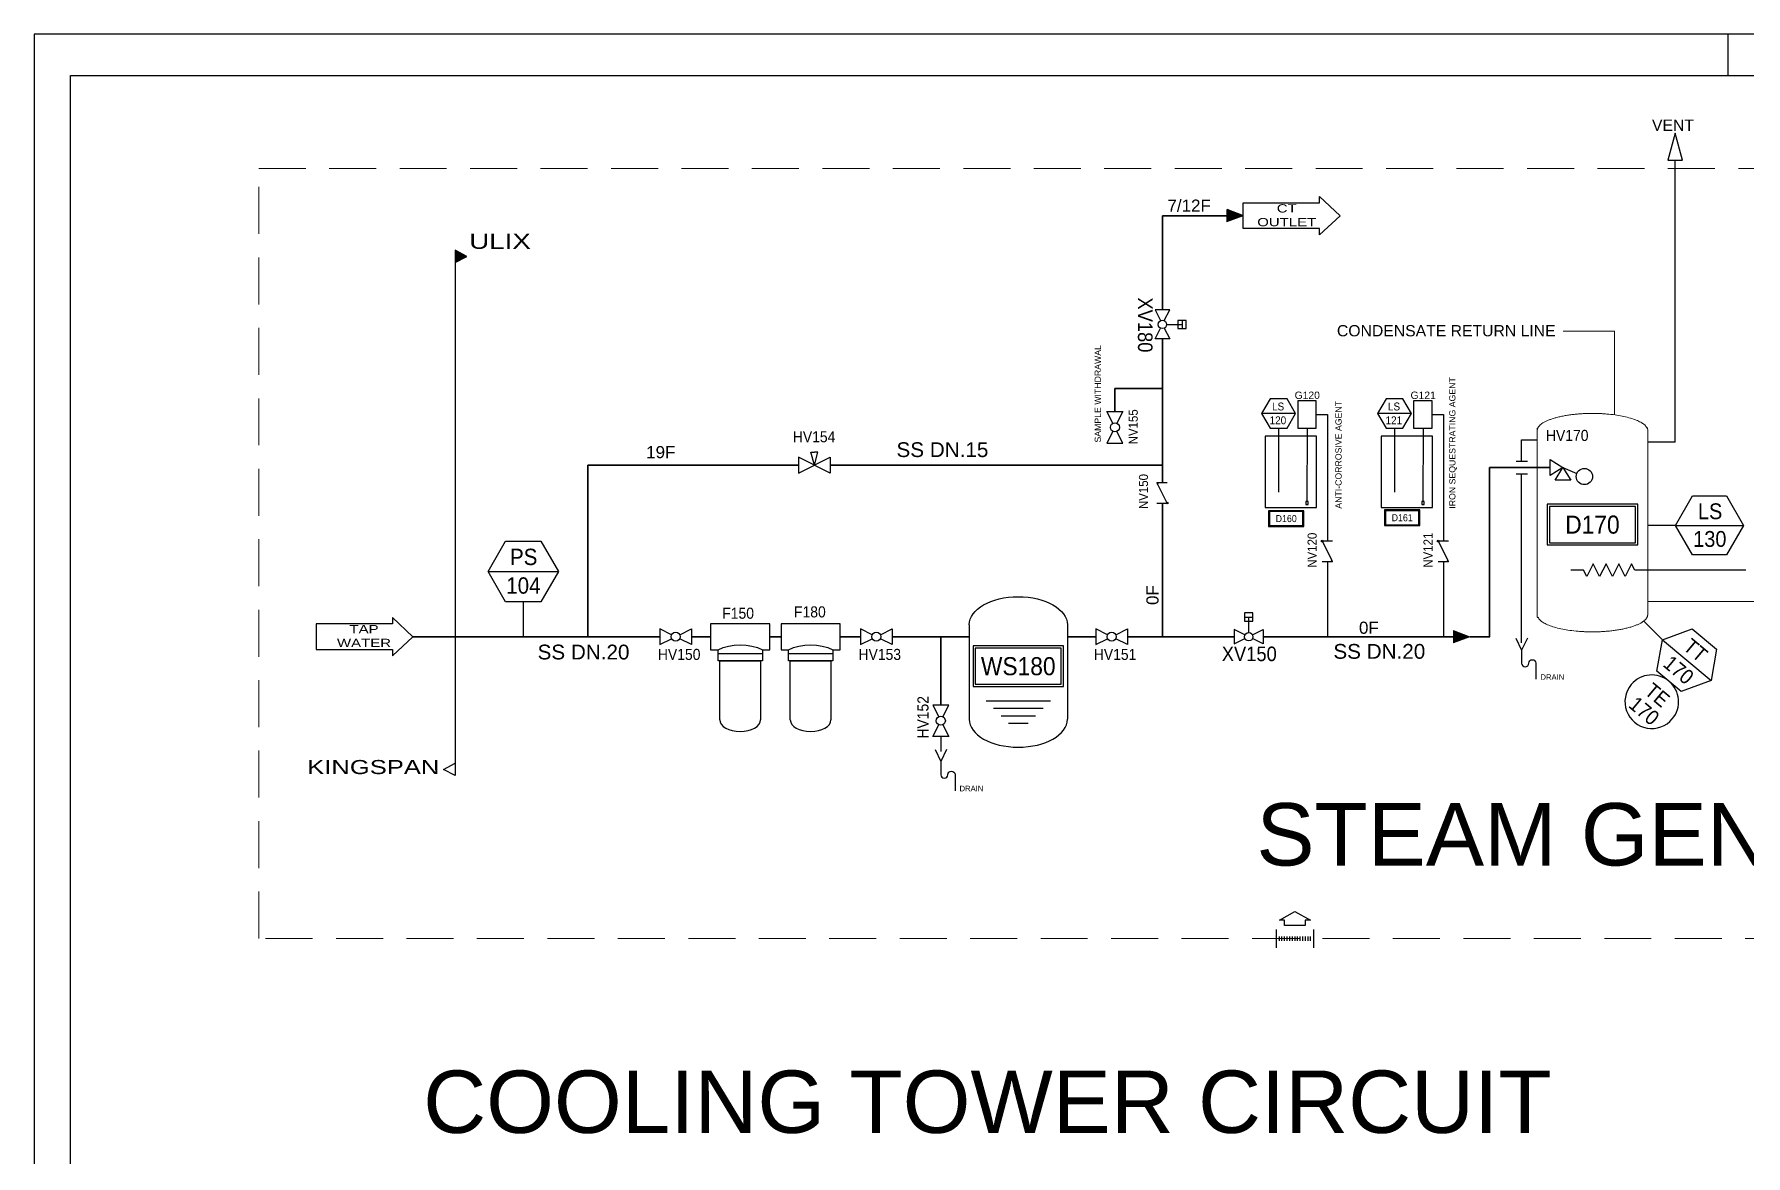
# Model space of a CAD drawing. Header units: millimetres. Extents: x 256 to 2599, y 626 to 1192.
# Drawn here: x 1254.2 to 1485.5, y 1039.9 to 1191.5 of the extents above; entities that cross this region are included whole.
import ezdxf
from ezdxf.enums import TextEntityAlignment as Align

# ---------------------------------------------------------------- set-up
doc = ezdxf.new("R2010")
doc.units = ezdxf.units.MM
doc.linetypes.add('HIDDEN', pattern=[9.525, 6.35, -3.175])
for name, color, linetype, lineweight in [('-Aria', 7, 'Continuous', 30), ('-Condense', 240, 'Continuous', 35), ('Aquafil tag', 7, 'Continuous', 35), ('LINEA - ACQUA DI RETE', 94, 'Continuous', 35)]:
    doc.layers.add(name, color=color, linetype=linetype, lineweight=lineweight)
for name, color, linetype in [('109', 3, 'Continuous'), ('2', 4, 'Continuous'), ('5', 6, 'Continuous'), ('CARTIGLIO', 7, 'Continuous'), ('L6-SOTTILE', 5, 'Continuous'), ('L8-TESTI', 1, 'Continuous'), ('Tag', 7, 'Continuous')]:
    doc.layers.add(name, color=color, linetype=linetype)
doc.styles.add('ARIAL_090', font='arial.ttf', dxfattribs={"width": 0.9})
doc.styles.get("Standard").update_dxf_attribs({"font": 'arial.ttf'})

# ---------------------------------------------------------------- blocks, each defined once
blk = doc.blocks.new('STIKER NOME MACCHIANARIO')
at = {"layer": 'L8-TESTI', "color": 5}
for points in [[(-20, 9), (-20, -9), (20, -9), (20, 9)], [(-19, 8), (-19, -8), (19, -8), (19, 8)]]:
    blk.add_lwpolyline(points, close=True, dxfattribs=at)
at = {"color": 7, "style": 'ARIAL_090', "width": 0.9}
blk.add_attdef('NOME', text='', height=8, dxfattribs=at).set_placement((0, 0), align=Align.MIDDLE_CENTER)
blk = doc.blocks.new('Tag_block')
at = {"color": 0, "linetype": 'ByBlock', "lineweight": -2}
blk.add_attdef('#(TargetObject.Tag)', text='', height=2.5, dxfattribs=at).set_placement((0, 0), align=Align.MIDDLE_CENTER)
blk = doc.blocks.new('Freccia2')
for p, q in [((-4.5, -2.5), (0, 0)), ((0, 0), (4.5, -2.5)), ((-3, -2.5), (-4.5, -2.5)), ((-3, -4), (-3, -2.5)), ((3, -4), (-3, -4)), ((3, -2.5), (3, -4)), ((4.5, -2.5), (3, -2.5))]:
    blk.add_line(p, q)
blk = doc.blocks.new('Valve Label_block')
at = {"color": 0, "linetype": 'ByBlock', "lineweight": -2, "width": 0.9}
blk.add_attdef('#(TargetObject.Size)', text='', height=2.5, dxfattribs=at).set_placement((0, 4.7625), align=Align.BOTTOM_CENTER)
blk.add_attdef('#(TargetObject.Tag)', text='', height=2.5, dxfattribs=at).set_placement((0, -4.7625), align=Align.TOP_CENTER)
blk = doc.blocks.new('*U7')
at = {"color": 0, "linetype": 'ByBlock', "lineweight": -2}
for start, end in [(0, 180), (180, 0)]:
    blk.add_arc((0, 0), 5, start, end, dxfattribs=at)
at = {"color": 0, "linetype": 'ByBlock', "lineweight": -2, "width": 0.9}
for tag, p in [('#(TargetObject.Type)', (0, 1.65)), ('#(TargetObject.LoopNumber)', (0, -1.65))]:
    blk.add_attdef(tag, text='', height=2.5, dxfattribs=at).set_placement(p, align=Align.MIDDLE_CENTER)
blk = doc.blocks.new('Addolcitore')
at = {"layer": '2'}
for p, q in [((1342.4, 1142.32), (1342.4, 1129.56)), ((1355.69, 1142.32), (1355.69, 1129.56))]:
    blk.add_line(p, q, dxfattribs=at)
at = {"layer": '2', "extrusion": (0, 0, -1)}
blk.add_ellipse((1349.04, 1142.32), major_axis=(6.64, 0), ratio=0.571621, start_param=3.141593, end_param=6.283185, dxfattribs=at)
at = {"layer": '2'}
blk.add_ellipse((1349.04, 1129.56), major_axis=(6.64, 0), ratio=0.571621, start_param=3.141593, end_param=6.283185, dxfattribs=at)
at = {"layer": '5'}
for p, q in [((1344.68, 1132.03), (1353.41, 1132.03)), ((1345.69, 1131.03), (1352.4, 1131.03)), ((1346.71, 1130.03), (1351.38, 1130.03)), ((1347.72, 1129.03), (1350.37, 1129.03))]:
    blk.add_line(p, q, dxfattribs=at)
blk = doc.blocks.new('FILTRO-CARTUCCIA')
for p, q in [((8, 1.75), (0, 1.75)), ((0, 1.75), (0, -1.75)), ((8, -1.75), (8, 1.75)), ((0, -1.75), (1, -1.75)), ((1, -3.25), (1, -1.75)), ((7, -1.75), (8, -1.75)), ((7, -1.75), (7, -3.25)), ((7, -3.25), (1, -3.25))]:
    blk.add_line(p, q)
blk.add_lwpolyline([(1.25, -11.25), (1.25, -3.25), (6.75, -3.25), (6.75, -11.25)])
blk.add_ellipse((4, -11.25), major_axis=(2.75, 0), ratio=0.563706, start_param=3.141593, end_param=6.283185)
at = {"layer": '109'}
blk.add_line((1, -2.25), (7, -2.25), dxfattribs=at)
at = {"layer": '109', "extrusion": (0, 0, -1)}
blk.add_ellipse((4, -3.74), major_axis=(4.58, 0), ratio=0.574651, start_param=3.998511, end_param=5.426267, dxfattribs=at)
blk = doc.blocks.new('Valvola a spillo')
at = {"layer": 'Tag'}
h = blk.add_hatch(dxfattribs=at)
h.set_pattern_fill('ANGLE', color=256)
h.set_pattern_definition([(0, (0, 0), (0, 6.985), [5.08, -1.905]), (90, (0, 0), (-6.985, 4e-16), [5.08, -1.905])])
h.paths.add_polyline_path([(1359.62, 1133.29), (1360.09, 1135.03), (1359.62, 1135.03), (1359.16, 1135.03)])
for p, q in [((1359.62, 1133.29), (1359.16, 1135.03)), ((1359.16, 1135.03), (1359.62, 1135.03)), ((1359.62, 1133.29), (1360.09, 1135.03)), ((1360.09, 1135.03), (1359.62, 1135.03))]:
    blk.add_line(p, q, dxfattribs=at)
blk.add_lwpolyline([(1357.49, 1134.36), (1357.49, 1132.22), (1361.75, 1134.36), (1361.75, 1132.22), (1357.49, 1134.36)], dxfattribs=at)

msp = doc.modelspace()

# ---------------------------------------------------------------- hatches: boundary and pattern name
at = {"ltscale": 15}
h = msp.add_hatch(color=256, dxfattribs=at)
h.dxf.hatch_style = 1
h.paths.add_polyline_path([(1311.06, 1160.69), (1312.63, 1161.51), (1311.06, 1162.33), (1311.06, 1160.69)])
h = msp.add_hatch(color=256)
h.dxf.hatch_style = 1
h.paths.add_polyline_path([(1405.95, 1130.71), (1405.92, 1130.96), (1406.09, 1130.78), (1405.95, 1130.71)])
h = msp.add_hatch(color=256)
h.dxf.hatch_style = 1
h.paths.add_polyline_path([(1407.21, 1128.16), (1407.32, 1128.16), (1407.27, 1128.25, -0.557537), (1407.43, 1128.16, -1), (1407.21, 1128.16)])
h.paths.add_polyline_path([(1407.32, 1128.16), (1407.21, 1128.16, -0.284079), (1407.27, 1128.25), (1407.32, 1128.16)], flags=17)
h = msp.add_hatch(color=256)
h.dxf.hatch_style = 1
h.paths.add_polyline_path([(1428.38, 1123.02), (1428.27, 1123.02), (1428.32, 1122.92, -0.557537), (1428.16, 1123.02, -1), (1428.38, 1123.02)])
h.paths.add_polyline_path([(1428.27, 1123.02), (1428.38, 1123.02, -0.284079), (1428.32, 1122.92), (1428.27, 1123.02)], flags=17)
h = msp.add_hatch(color=256)
h.dxf.hatch_style = 1
h.paths.add_polyline_path([(1444.06, 1123.02), (1443.95, 1123.02), (1443.99, 1122.92, -0.557537), (1443.83, 1123.02, -1), (1444.06, 1123.02)])
h.paths.add_polyline_path([(1443.95, 1123.02), (1444.06, 1123.02, -0.284079), (1443.99, 1122.92), (1443.95, 1123.02)], flags=17)
h = msp.add_hatch(color=256)
h.dxf.hatch_style = 1
h.paths.add_polyline_path([(1429.63, 1120.46), (1429.67, 1120.21), (1429.5, 1120.39), (1429.63, 1120.46)])
h = msp.add_hatch(color=256)
h.dxf.hatch_style = 1
h.paths.add_polyline_path([(1445.31, 1120.46), (1445.35, 1120.21), (1445.17, 1120.39), (1445.31, 1120.46)])
at = {"lineweight": 20}
h = msp.add_hatch(color=256, dxfattribs=at)
h.dxf.hatch_style = 1
h.paths.add_polyline_path([(1446.03, 1110.94), (1446.03, 1109.25), (1448.23, 1110.09), (1446.03, 1110.94)])
at = {"layer": 'LINEA - ACQUA DI RETE', "ltscale": 0.2}
h = msp.add_hatch(color=256, dxfattribs=at)
h.dxf.hatch_style = 1
h.paths.add_polyline_path([(1415.39, 1167.86), (1415.39, 1166.17), (1417.59, 1167.01), (1415.39, 1167.86)])

# ---------------------------------------------------------------- linework, layer by layer
at = {"layer": '-Condense', "lineweight": 20}
for q in [(1460.83, 1151.39), (1467.78, 1140.07)]:
    msp.add_line((1467.78, 1151.39), q, dxfattribs=at)
at = {"layer": '-Condense', "linetype": 'HIDDEN', "lineweight": 20}
msp.add_lwpolyline([(1284.51, 1173.37), (1644.21, 1173.37), (1644.21, 1069.29), (1284.51, 1069.29), (1284.51, 1173.37)], dxfattribs=at)
for p, q in [((1483.1, 1191.54), (1483.1, 1185.94)), ((1475.98, 1136.41), (1475.98, 1174.52)), ((1407.24, 1152.31), (1409.32, 1152.31)), ((1409.32, 1152.86), (1409.32, 1151.76)), ((1455.23, 1136.69), (1457.33, 1136.69)), ((1455.23, 1133.84), (1455.23, 1136.69)), ((1475.98, 1136.41), (1472.27, 1136.41)), ((1454.47, 1133.84), (1456, 1133.84)), ((1454.47, 1132.13), (1456, 1132.13)), ((1455.23, 1109.28), (1455.23, 1132.13)), ((1405.92, 1130.96), (1407.32, 1130.96)), ((1406.09, 1130.78), (1405.92, 1130.96)), ((1405.92, 1130.96), (1405.95, 1130.71)), ((1405.95, 1130.71), (1406.09, 1130.78)), ((1407.32, 1128.16), (1406.02, 1130.75)), ((1405.92, 1128.16), (1407.32, 1128.16)), ((1429.67, 1123.02), (1428.27, 1123.02)), ((1428.27, 1123.02), (1429.56, 1120.43)), ((1445.35, 1123.02), (1443.95, 1123.02)), ((1443.95, 1123.02), (1445.24, 1120.43)), ((1429.67, 1120.21), (1428.27, 1120.21)), ((1429.63, 1120.46), (1429.5, 1120.39)), ((1429.5, 1120.39), (1429.67, 1120.21)), ((1429.67, 1120.21), (1429.63, 1120.46)), ((1445.35, 1120.21), (1443.95, 1120.21)), ((1445.31, 1120.46), (1445.17, 1120.39)), ((1445.17, 1120.39), (1445.35, 1120.21)), ((1445.35, 1120.21), (1445.31, 1120.46)), ((1417.78, 1112.75), (1418.89, 1112.75)), ((1418.34, 1110.66), (1418.34, 1112.75)), ((1454.45, 1109.9), (1455.23, 1108.28)), ((1375.93, 1094.83), (1376.71, 1093.21)), ((1422.43, 1069.58), (1422.43, 1068.99)), ((1422.78, 1069.58), (1422.78, 1068.99)), ((1423.13, 1069.58), (1423.13, 1068.99)), ((1423.49, 1069.58), (1423.49, 1068.99)), ((1423.84, 1069.58), (1423.84, 1068.99)), ((1424.19, 1069.58), (1424.19, 1068.99)), ((1424.55, 1069.58), (1424.55, 1068.99)), ((1424.9, 1069.58), (1424.9, 1068.99)), ((1425.25, 1069.58), (1425.25, 1068.99)), ((1425.6, 1069.58), (1425.6, 1068.99)), ((1425.96, 1069.58), (1425.96, 1068.99)), ((1426.31, 1069.58), (1426.31, 1068.99)), ((1426.66, 1069.58), (1426.66, 1068.99))]:
    msp.add_line(p, q)
at = {"ltscale": 15}
for p, q in [((1311.06, 1162.33), (1311.06, 1091.34)), ((1312.63, 1161.51), (1311.06, 1162.33)), ((1311.06, 1160.69), (1312.63, 1161.51)), ((1309.49, 1092.16), (1311.06, 1092.98)), ((1311.06, 1091.34), (1309.49, 1092.16))]:
    msp.add_line(p, q, dxfattribs=at)
at = {"lineweight": 20}
for p, q in [((1540.28, 1114.87), (1472.27, 1114.87)), ((1446.03, 1110.94), (1446.03, 1109.25)), ((1446.03, 1110.94), (1448.23, 1110.09)), ((1446.03, 1109.25), (1448.23, 1110.09))]:
    msp.add_line(p, q, dxfattribs=at)
for points in [[(1254.16, 1191.54), (1254.16, 894.54), (1674.16, 894.54), (1674.16, 1191.54)], [(1476.96, 1174.52), (1475.98, 1178.17), (1474.99, 1174.52)], [(1408.77, 1151.76), (1409.87, 1151.76), (1409.87, 1152.86), (1408.77, 1152.86)], [(1427.47, 1142), (1424.96, 1142), (1424.96, 1138.28), (1427.47, 1138.28)], [(1443.15, 1142), (1440.63, 1142), (1440.63, 1138.28), (1443.15, 1138.28)], [(1427.51, 1137.2), (1420.56, 1137.2), (1420.56, 1127.57), (1427.51, 1127.57)], [(1443.19, 1137.2), (1436.24, 1137.2), (1436.24, 1127.57), (1443.19, 1127.57)], [(1418.89, 1112.19), (1418.89, 1113.3), (1417.78, 1113.3), (1417.78, 1112.19)]]:
    msp.add_lwpolyline(points, close=True)
for points in [[(1406.92, 1152.82), (1407.65, 1154.28), (1405.69, 1154.28), (1406.42, 1152.82)], [(1406.92, 1151.81), (1407.65, 1150.35), (1405.69, 1150.35), (1406.42, 1151.81)], [(1399.96, 1138.94), (1399.17, 1140.53), (1401.3, 1140.53), (1400.51, 1138.94)], [(1399.96, 1137.84), (1399.17, 1136.26), (1401.3, 1136.26), (1400.51, 1137.84)], [(1426.22, 1138.28), (1426.21, 1128.36), (1426.07, 1128.36), (1426.07, 1127.96), (1426.35, 1127.96), (1426.35, 1128.36), (1426.22, 1128.36)], [(1441.9, 1138.28), (1441.89, 1128.36), (1441.75, 1128.36), (1441.75, 1127.96), (1442.03, 1127.96), (1442.03, 1128.36), (1441.9, 1128.36)], [(1485.53, 1119.1), (1470.54, 1119.08), (1470.1, 1119.95), (1469.24, 1118.22), (1468.37, 1119.95), (1467.5, 1118.22), (1466.64, 1119.95), (1465.77, 1118.22), (1464.9, 1119.95), (1464.04, 1118.22), (1463.6, 1119.08), (1461.87, 1119.08)], [(1340.32, 1110.37), (1338.73, 1111.16), (1338.73, 1109.03), (1340.32, 1109.82)], [(1341.42, 1110.37), (1343, 1111.16), (1343, 1109.03), (1341.42, 1109.82)], [(1367.45, 1110.37), (1365.86, 1111.16), (1365.86, 1109.03), (1367.45, 1109.82)], [(1368.54, 1110.37), (1370.13, 1111.16), (1370.13, 1109.03), (1368.54, 1109.82)], [(1399.25, 1110.37), (1397.66, 1111.16), (1397.66, 1109.03), (1399.25, 1109.82)], [(1400.35, 1110.37), (1401.93, 1111.16), (1401.93, 1109.03), (1400.35, 1109.82)], [(1417.83, 1110.35), (1416.37, 1111.08), (1416.37, 1109.11), (1417.83, 1109.84)], [(1418.84, 1110.35), (1420.3, 1111.08), (1420.3, 1109.11), (1418.84, 1109.84)], [(1376.99, 1099.28), (1377.78, 1100.86), (1375.64, 1100.86), (1376.44, 1099.28)], [(1376.99, 1098.18), (1377.78, 1096.59), (1375.64, 1096.59), (1376.44, 1098.18)], [(1422.03, 1070.52), (1422.03, 1069.29), (1422.03, 1068.05)], [(1427.09, 1070.52), (1427.09, 1069.29), (1427.09, 1068.05)]]:
    msp.add_lwpolyline(points)
at = {"ltscale": 5}
msp.add_lwpolyline([(1460.81, 1132.97), (1459.1, 1131.9), (1459.1, 1134.03), (1460.81, 1132.97), (1461.88, 1131.25), (1459.74, 1131.25), (1460.81, 1132.97), (1462.7, 1132.17)], dxfattribs=at)
for points in [[(1456.02, 1109.9), (1455.23, 1108.28), (1455.23, 1106.51, 1), (1456.19, 1106.51, -1), (1457.15, 1106.51), (1457.15, 1104.34)], [(1377.49, 1094.83), (1376.71, 1093.21), (1376.71, 1091.44, 1), (1377.67, 1091.44, -1), (1378.63, 1091.44), (1378.63, 1089.27)]]:
    msp.add_lwpolyline(points, format="xyb")
for centre, radius in [((1406.67, 1152.31), 0.565), ((1400.24, 1138.39), 0.613), ((1407.32, 1128.16), 0.111), ((1428.27, 1123.02), 0.111), ((1443.95, 1123.02), 0.111), ((1340.87, 1110.09), 0.613), ((1367.99, 1110.09), 0.613), ((1399.8, 1110.09), 0.613), ((1418.34, 1110.09), 0.565), ((1376.71, 1098.73), 0.613)]:
    msp.add_circle(centre, radius)
msp.add_circle((1463.71, 1131.75), 1.1, dxfattribs=at)
at = {"lineweight": 20}
msp.add_rational_spline([(1472.27, 1113.07), (1472.27, 1125.52), (1472.27, 1137.96), (1472.27, 1140.28), (1464.8, 1140.28), (1457.33, 1140.28), (1457.33, 1137.96), (1457.33, 1125.52), (1457.33, 1113.07), (1457.33, 1110.75), (1464.8, 1110.75), (1472.27, 1110.75), (1472.27, 1113.07)], [1, 1, 1, 0.707106781187, 1, 0.707106781187, 1, 1, 1, 0.707106781187, 1, 0.707106781187, 1], degree=2, knots=[0, 0, 0, 1, 1, 2.570796, 2.570796, 4.141593, 4.141593, 5.141593, 5.141593, 6.712389, 6.712389, 8.283185, 8.283185, 8.283185], dxfattribs=at)
at = {"layer": 'CARTIGLIO', "linetype": 'Continuous'}
msp.add_lwpolyline([(1259.07, 1185.94), (1669.24, 1185.94), (1669.24, 899.45), (1259.07, 899.45)], close=True, dxfattribs=at)
at = {"layer": 'L6-SOTTILE'}
for points in [[(1427.92, 1164.43), (1427.92, 1165.29), (1417.59, 1165.29), (1417.59, 1168.74), (1427.92, 1168.74), (1427.92, 1169.6), (1430.68, 1167.01)], [(1302.58, 1112.68), (1302.58, 1111.82), (1292.25, 1111.82), (1292.25, 1108.37), (1302.58, 1108.37), (1302.58, 1107.51), (1305.34, 1110.09)]]:
    msp.add_lwpolyline(points, close=True, dxfattribs=at)
at = {"layer": 'LINEA - ACQUA DI RETE', "ltscale": 0.2}
for p, q in [((1406.67, 1154.28), (1406.67, 1167.01)), ((1417.59, 1167.01), (1406.67, 1167.01)), ((1415.39, 1167.86), (1417.59, 1167.01)), ((1406.67, 1130.96), (1406.67, 1150.35)), ((1406.67, 1143.64), (1400.24, 1143.64)), ((1400.24, 1143.64), (1400.24, 1140.53)), ((1328.98, 1110.09), (1328.98, 1133.29)), ((1357.49, 1133.29), (1328.98, 1133.29)), ((1406.67, 1133.29), (1361.75, 1133.29)), ((1450.87, 1132.97), (1459.1, 1132.97)), ((1450.87, 1110.09), (1450.87, 1132.97)), ((1406.67, 1110.09), (1406.67, 1128.16)), ((1338.73, 1110.09), (1305.34, 1110.09)), ((1345.59, 1110.09), (1343, 1110.09)), ((1355.11, 1110.09), (1353.59, 1110.09)), ((1365.86, 1110.09), (1363.11, 1110.09)), ((1376.71, 1110.09), (1370.13, 1110.09)), ((1380.55, 1110.09), (1376.71, 1110.09)), ((1376.71, 1110.09), (1376.71, 1100.86)), ((1397.66, 1110.09), (1393.83, 1110.09)), ((1406.67, 1110.09), (1401.93, 1110.09)), ((1416.37, 1110.09), (1406.67, 1110.09)), ((1446.03, 1110.09), (1420.3, 1110.09)), ((1450.91, 1110.09), (1448.23, 1110.09))]:
    msp.add_line(p, q, dxfattribs=at)
at = {"layer": 'LINEA - ACQUA DI RETE', "lineweight": 20}
for p, q in [((1415.39, 1167.86), (1415.39, 1166.17)), ((1415.39, 1166.17), (1417.59, 1167.01))]:
    msp.add_line(p, q, dxfattribs=at)
at = {"layer": 'Tag'}
for p, q in [((1424.67, 1140.26), (1420.07, 1140.26)), ((1427.47, 1140.14), (1428.97, 1140.14)), ((1428.97, 1140.14), (1428.97, 1123.02)), ((1440.34, 1140.26), (1435.75, 1140.26)), ((1443.15, 1140.14), (1444.65, 1140.14)), ((1444.65, 1140.14), (1444.65, 1123.02)), ((1422.37, 1138.27), (1422.37, 1129.62)), ((1438.05, 1138.27), (1438.05, 1129.62)), ((1476.04, 1125.14), (1472.27, 1125.14)), ((1476.04, 1125.14), (1485.24, 1125.14)), ((1428.97, 1120.21), (1428.97, 1110.09)), ((1444.65, 1120.21), (1444.65, 1110.09)), ((1315.5, 1118.91), (1325.01, 1118.91)), ((1320.25, 1114.79), (1320.25, 1110.09)), ((1474.25, 1109.69), (1471.73, 1112.21)), ((1474.25, 1109.69), (1480.83, 1104.16)), ((1376.71, 1096.59), (1376.71, 1094.59))]:
    msp.add_line(p, q, dxfattribs=at)
at = {"layer": 'Tag', "ltscale": 0.2}
for points in [[(1424.67, 1140.26), (1423.52, 1142.25), (1421.22, 1142.25), (1420.07, 1140.26), (1421.22, 1138.27), (1423.52, 1138.27)], [(1440.34, 1140.26), (1439.19, 1142.25), (1436.9, 1142.25), (1435.75, 1140.26), (1436.9, 1138.27), (1439.19, 1138.27)], [(1476.04, 1125.14), (1478.34, 1129.12), (1482.94, 1129.12), (1485.24, 1125.14), (1482.94, 1121.16), (1478.34, 1121.16)]]:
    msp.add_lwpolyline(points, close=True, dxfattribs=at)
at = {"layer": 'Tag'}
for points in [[(1315.5, 1118.91), (1317.88, 1123.02), (1322.63, 1123.02), (1325.01, 1118.91), (1322.63, 1114.79), (1317.88, 1114.79)], [(1474.25, 1109.69), (1478.29, 1111.16), (1481.58, 1108.4), (1480.83, 1104.16), (1476.79, 1102.69), (1473.5, 1105.45)]]:
    msp.add_lwpolyline(points, close=True, dxfattribs=at)

# ---------------------------------------------------------------- block references
at = {"layer": '-Aria'}
msp.add_blockref('Addolcitore', (38.14, -30.61), dxfattribs=at)
for p in [(1345.59, 1110.09), (1355.11, 1110.09)]:
    msp.add_blockref('FILTRO-CARTUCCIA', p)
at = {"xscale": 0.4632809223385102, "yscale": 0.4632809223385102, "zscale": 0.4632809223385102}
msp.add_blockref('Freccia2', (1424.58, 1072.93), dxfattribs=at)
at = {"layer": 'Aquafil tag', "ltscale": 5, "xscale": 0.1187498536344962, "yscale": 0.1187498536344962, "zscale": 0.1187498536344962}
for p, values in [((1423.4, 1126.06), {'NOME': 'D160'}), ((1439.08, 1126.18), {'NOME': 'D161'})]:
    msp.add_blockref('STIKER NOME MACCHIANARIO', p, dxfattribs=at).add_auto_attribs(values)
at = {"layer": 'Tag', "ltscale": 0.2}
ref = msp.add_blockref('Tag_block', (1405.33, 1152.24), dxfattribs=dict(at, xscale=0.02769280817468454, yscale=0.02769280817468454, zscale=0.02769280817468454, rotation=270))
ref.add_attrib('#(TargetObject.Tag)', 'XV180', dxfattribs={"layer": '0', "color": 0, "linetype": 'ByBlock', "lineweight": -2, "ltscale": 2, "height": 1.969, "rotation": 270, "style": 'ARIAL_090', "width": 0.9}).set_placement((1405.33, 1152.24), align=Align.TOP_CENTER)
ref = msp.add_blockref('Tag_block', (1403.35, 1138.47), dxfattribs=dict(at, xscale=-0.02476280479740176, yscale=0.02476280479740176, zscale=0.02476280479740176, rotation=270))
ref.add_attrib('#(TargetObject.Tag)', 'NV155', dxfattribs={"layer": '0', "color": 0, "linetype": 'ByBlock', "lineweight": -2, "ltscale": 2, "height": 1.233, "rotation": 90, "style": 'ARIAL_090', "width": 0.9}).set_placement((1402.1, 1138.47), align=Align.TOP_CENTER)
ref = msp.add_blockref('Valve Label_block', (1422.34, 1142.22), dxfattribs=dict(at, xscale=-0.09828665227434694, yscale=0.09828665227434694, zscale=0.09828665227434694))
ref.add_attrib('#(TargetObject.Tag)', 'LS', dxfattribs={"layer": '0', "color": 0, "linetype": 'ByBlock', "lineweight": -2, "ltscale": 2, "height": 1.069, "style": 'ARIAL_090', "width": 0.9}).set_placement((1422.31, 1141.75), align=Align.TOP_CENTER)
ref = msp.add_blockref('Valve Label_block', (1438.01, 1142.22), dxfattribs=dict(at, xscale=-0.09828665227434694, yscale=0.09828665227434694, zscale=0.09828665227434694))
ref.add_attrib('#(TargetObject.Tag)', 'LS', dxfattribs={"layer": '0', "color": 0, "linetype": 'ByBlock', "lineweight": -2, "ltscale": 2, "height": 1.069, "style": 'ARIAL_090', "width": 0.9}).set_placement((1437.98, 1141.75), align=Align.TOP_CENTER)
ref = msp.add_blockref('Valve Label_block', (1422.36, 1140.23), dxfattribs=dict(at, xscale=-0.07371498920576021, yscale=0.07371498920576021, zscale=0.07371498920576021))
ref.add_attrib('#(TargetObject.Tag)', '120', dxfattribs={"layer": '0', "color": 0, "linetype": 'ByBlock', "lineweight": -2, "ltscale": 2, "height": 1.069, "style": 'ARIAL_090', "width": 0.9}).set_placement((1422.28, 1139.88), align=Align.TOP_CENTER)
ref = msp.add_blockref('Valve Label_block', (1438.03, 1140.23), dxfattribs=dict(at, xscale=-0.07371498920576021, yscale=0.07371498920576021, zscale=0.07371498920576021))
ref.add_attrib('#(TargetObject.Tag)', '121', dxfattribs={"layer": '0', "color": 0, "linetype": 'ByBlock', "lineweight": -2, "ltscale": 2, "height": 1.069, "style": 'ARIAL_090', "width": 0.9}).set_placement((1437.95, 1139.88), align=Align.TOP_CENTER)
ref = msp.add_blockref('Tag_block', (1359.58, 1137.87), dxfattribs=dict(at, xscale=0.03006825558735677, yscale=0.03006825558735677, zscale=0.03006825558735677))
ref.add_attrib('#(TargetObject.Tag)', 'HV154', dxfattribs={"layer": '0', "color": 0, "linetype": 'ByBlock', "lineweight": -2, "ltscale": 2, "height": 1.497, "style": 'ARIAL_090', "width": 0.9}).set_placement((1359.58, 1137.87), align=Align.TOP_CENTER)
ref = msp.add_blockref('Tag_block', (1461.39, 1138.05), dxfattribs=dict(at, xscale=0.03006825558735677, yscale=0.03006825558735677, zscale=0.03006825558735677))
ref.add_attrib('#(TargetObject.Tag)', 'HV170', dxfattribs={"layer": '0', "color": 0, "linetype": 'ByBlock', "lineweight": -2, "ltscale": 2, "height": 1.497, "style": 'ARIAL_090', "width": 0.9}).set_placement((1461.39, 1138.05), align=Align.TOP_CENTER)
at = {"layer": 'Tag'}
msp.add_blockref('Valvola a spillo', (0, 0), dxfattribs=at)
at = {"layer": 'Tag', "ltscale": 0.2}
ref = msp.add_blockref('Tag_block', (1404.74, 1129.72), dxfattribs=dict(at, xscale=-0.02476280479740176, yscale=0.02476280479740176, zscale=0.02476280479740176, rotation=270))
ref.add_attrib('#(TargetObject.Tag)', 'NV150', dxfattribs={"layer": '0', "color": 0, "linetype": 'ByBlock', "lineweight": -2, "ltscale": 2, "height": 1.233, "rotation": 90, "style": 'ARIAL_090', "width": 0.9}).set_placement((1403.49, 1129.72), align=Align.TOP_CENTER)
at = {"layer": 'Tag', "ltscale": 0.2, "xscale": 0.3059087929962822, "yscale": 0.3059087929962822, "zscale": 0.3059087929962822}
for p, values in [((1464.8, 1125.25), {'NOME': 'D170'}), ((1387.18, 1106.11), {'NOME': 'WS180'})]:
    msp.add_blockref('STIKER NOME MACCHIANARIO', p, dxfattribs=at).add_auto_attribs(values)
at = {"layer": 'Tag', "ltscale": 0.2}
ref = msp.add_blockref('Valve Label_block', (1480.71, 1129.05), dxfattribs=dict(at, xscale=0.1965733045486939, yscale=0.1965733045486939, zscale=0.1965733045486939))
ref.add_attrib('#(TargetObject.Tag)', 'LS', dxfattribs={"layer": '0', "color": 0, "linetype": 'ByBlock', "lineweight": -2, "ltscale": 2, "height": 2.138, "style": 'ARIAL_090', "width": 0.9}).set_placement((1480.71, 1128.12), align=Align.TOP_CENTER)
ref = msp.add_blockref('Tag_block', (1427.54, 1121.79), dxfattribs=dict(at, xscale=-0.02476280479740176, yscale=0.02476280479740176, zscale=0.02476280479740176, rotation=270))
ref.add_attrib('#(TargetObject.Tag)', 'NV120', dxfattribs={"layer": '0', "color": 0, "linetype": 'ByBlock', "lineweight": -2, "ltscale": 2, "height": 1.233, "rotation": 90, "style": 'ARIAL_090', "width": 0.9}).set_placement((1426.29, 1121.79), align=Align.TOP_CENTER)
ref = msp.add_blockref('Tag_block', (1443.21, 1121.79), dxfattribs=dict(at, xscale=-0.02476280479740176, yscale=0.02476280479740176, zscale=0.02476280479740176, rotation=270))
ref.add_attrib('#(TargetObject.Tag)', 'NV121', dxfattribs={"layer": '0', "color": 0, "linetype": 'ByBlock', "lineweight": -2, "ltscale": 2, "height": 1.233, "rotation": 90, "style": 'ARIAL_090', "width": 0.9}).set_placement((1441.96, 1121.79), align=Align.TOP_CENTER)
ref = msp.add_blockref('Valve Label_block', (1480.67, 1125.08), dxfattribs=dict(at, xscale=0.1474299784115204, yscale=0.1474299784115204, zscale=0.1474299784115204))
ref.add_attrib('#(TargetObject.Tag)', '130', dxfattribs={"layer": '0', "color": 0, "linetype": 'ByBlock', "lineweight": -2, "ltscale": 2, "height": 2.138, "style": 'ARIAL_090', "width": 0.9}).set_placement((1480.67, 1124.38), align=Align.TOP_CENTER)
at = {"layer": 'Tag'}
ref = msp.add_blockref('Valve Label_block', (1320.32, 1122.96), dxfattribs=dict(at, xscale=0.2033083616233242, yscale=0.2033083616233242, zscale=0.2033083616233242))
ref.add_attrib('#(TargetObject.Tag)', 'PS', dxfattribs={"layer": '0', "color": 0, "linetype": 'ByBlock', "lineweight": -2, "ltscale": 2, "height": 2.211, "style": 'ARIAL_090', "width": 0.9}).set_placement((1320.32, 1121.99), align=Align.TOP_CENTER)
ref = msp.add_blockref('Valve Label_block', (1320.28, 1118.85), dxfattribs=dict(at, xscale=0.1524812712174932, yscale=0.1524812712174932, zscale=0.1524812712174932))
ref.add_attrib('#(TargetObject.Tag)', '104', dxfattribs={"layer": '0', "color": 0, "linetype": 'ByBlock', "lineweight": -2, "ltscale": 2, "height": 2.211, "style": 'ARIAL_090', "width": 0.9}).set_placement((1320.28, 1118.12), align=Align.TOP_CENTER)
at = {"layer": 'Tag', "ltscale": 0.2}
ref = msp.add_blockref('Tag_block', (1349.31, 1114.02), dxfattribs=dict(at, xscale=0.03006825558735677, yscale=0.03006825558735677, zscale=0.03006825558735677))
ref.add_attrib('#(TargetObject.Tag)', 'F150', dxfattribs={"layer": '0', "color": 0, "linetype": 'ByBlock', "lineweight": -2, "ltscale": 2, "height": 1.497, "style": 'ARIAL_090', "width": 0.9}).set_placement((1349.31, 1114.02), align=Align.TOP_CENTER)
ref = msp.add_blockref('Tag_block', (1359.01, 1114.2), dxfattribs=dict(at, xscale=0.03006825558735677, yscale=0.03006825558735677, zscale=0.03006825558735677))
ref.add_attrib('#(TargetObject.Tag)', 'F180', dxfattribs={"layer": '0', "color": 0, "linetype": 'ByBlock', "lineweight": -2, "ltscale": 2, "height": 1.497, "style": 'ARIAL_090', "width": 0.9}).set_placement((1359.01, 1114.2), align=Align.TOP_CENTER)
ref = msp.add_blockref('Tag_block', (1341.34, 1108.45), dxfattribs=dict(at, xscale=0.03006825558735677, yscale=0.03006825558735677, zscale=0.03006825558735677))
ref.add_attrib('#(TargetObject.Tag)', 'HV150', dxfattribs={"layer": '0', "color": 0, "linetype": 'ByBlock', "lineweight": -2, "ltscale": 2, "height": 1.497, "style": 'ARIAL_090', "width": 0.9}).set_placement((1341.34, 1108.45), align=Align.TOP_CENTER)
ref = msp.add_blockref('Tag_block', (1368.46, 1108.45), dxfattribs=dict(at, xscale=0.03006825558735677, yscale=0.03006825558735677, zscale=0.03006825558735677))
ref.add_attrib('#(TargetObject.Tag)', 'HV153', dxfattribs={"layer": '0', "color": 0, "linetype": 'ByBlock', "lineweight": -2, "ltscale": 2, "height": 1.497, "style": 'ARIAL_090', "width": 0.9}).set_placement((1368.46, 1108.45), align=Align.TOP_CENTER)
ref = msp.add_blockref('Tag_block', (1400.27, 1108.45), dxfattribs=dict(at, xscale=0.03006825558735677, yscale=0.03006825558735677, zscale=0.03006825558735677))
ref.add_attrib('#(TargetObject.Tag)', 'HV151', dxfattribs={"layer": '0', "color": 0, "linetype": 'ByBlock', "lineweight": -2, "ltscale": 2, "height": 1.497, "style": 'ARIAL_090', "width": 0.9}).set_placement((1400.27, 1108.45), align=Align.TOP_CENTER)
ref = msp.add_blockref('Tag_block', (1418.41, 1108.76), dxfattribs=dict(at, xscale=0.02769280817468454, yscale=0.02769280817468454, zscale=0.02769280817468454))
ref.add_attrib('#(TargetObject.Tag)', 'XV150', dxfattribs={"layer": '0', "color": 0, "linetype": 'ByBlock', "lineweight": -2, "ltscale": 2, "height": 1.969, "style": 'ARIAL_090', "width": 0.9}).set_placement((1418.41, 1108.76), align=Align.TOP_CENTER)
at = {"layer": 'Tag'}
ref = msp.add_blockref('Valve Label_block', (1479.94, 1109.69), dxfattribs=dict(at, xscale=0.1838663350828232, yscale=0.1838663350828232, zscale=0.1838663350828232, rotation=320.0000000000001))
ref.add_attrib('#(TargetObject.Tag)', 'TT', dxfattribs={"layer": '0', "color": 0, "linetype": 'ByBlock', "lineweight": -2, "ltscale": 2, "height": 2, "rotation": 320, "style": 'ARIAL_090', "width": 0.9}).set_placement((1479.38, 1109.02), align=Align.TOP_CENTER)
ref = msp.add_blockref('*U7', (1472.82, 1101.3), dxfattribs=dict(at, xscale=0.7246990090098623, yscale=0.7246990090098623, zscale=0.7246990090098623, rotation=320.0000000000001))
ref.add_attrib('#(TargetObject.Type)', 'TE', dxfattribs={"layer": '0', "color": 0, "linetype": 'ByBlock', "lineweight": -2, "ltscale": 2, "height": 2, "rotation": 320, "style": 'ARIAL_090', "width": 0.9}).set_placement((1473.58, 1102.21), align=Align.MIDDLE)
ref.add_attrib('#(TargetObject.LoopNumber)', '170', dxfattribs={"layer": '0', "color": 0, "linetype": 'ByBlock', "lineweight": -2, "ltscale": 2, "height": 2, "rotation": 320, "style": 'ARIAL_090', "width": 0.9}).set_placement((1469.16, 1100.2), align=Align.BOTTOM_LEFT)
ref = msp.add_blockref('Valve Label_block', (1477.52, 1106.87), dxfattribs=dict(at, xscale=0.1378997513121174, yscale=0.1378997513121174, zscale=0.1378997513121174, rotation=320.0000000000001))
ref.add_attrib('#(TargetObject.Tag)', '170', dxfattribs={"layer": '0', "color": 0, "linetype": 'ByBlock', "lineweight": -2, "ltscale": 2, "height": 2, "rotation": 320, "style": 'ARIAL_090', "width": 0.9}).set_placement((1477.1, 1106.37), align=Align.TOP_CENTER)
at = {"layer": 'Tag', "ltscale": 0.2}
ref = msp.add_blockref('Tag_block', (1375.07, 1099.2), dxfattribs=dict(at, xscale=-0.03006825558735677, yscale=0.03006825558735677, zscale=0.03006825558735677, rotation=270))
ref.add_attrib('#(TargetObject.Tag)', 'HV152', dxfattribs={"layer": '0', "color": 0, "linetype": 'ByBlock', "lineweight": -2, "ltscale": 2, "height": 1.497, "rotation": 90, "style": 'ARIAL_090', "width": 0.9}).set_placement((1373.55, 1099.2), align=Align.TOP_CENTER)

# ---------------------------------------------------------------- texts
for s, p in [('SAMPLE WITHDRAWAL', (1398.35, 1136.34)), ('IRON SEQUESTRATING AGENT', (1446.28, 1127.4)), ('ANTI-CORROSIVE AGENT', (1430.89, 1127.4))]:
    msp.add_text(s, height=0.845, rotation=90).set_placement(p)
for p in [(1457.77, 1104.27), (1379.24, 1089.2)]:
    msp.add_text('DRAIN', height=0.742).set_placement(p)
at = {"attachment_point": 1}
for s, width, gutter_width, insert, char_height in [('VENT', 21.5023, 0.762, (1472.85, 1180), 1.523), ('7/12F', 2.7929, 1, (1407.35, 1169.19), 1.641), ('CONDENSATE RETURN LINE ', 35.9375, 0.762, (1430.26, 1152.22), 1.5235), ('19F', 2.7929, 1, (1336.88, 1135.87), 1.641), ('0F', 2.7929, 1, (1433.24, 1112.13), 1.641), ('STEAM GENERATION', 163.4521, 16.87, (1419.37, 1087.6), 8.4358), ('COOLING TOWER CIRCUIT', 163.4521, 16.87, (1306.74, 1051.45), 8.4358)]:
    msp.add_mtext_dynamic_manual_height_columns(s, width=width, gutter_width=gutter_width, heights=[0], dxfattribs=dict(at, insert=insert, char_height=char_height))
at = {"insert": (1404.5, 1114.38), "char_height": 1.641, "attachment_point": 1, "rotation": 90}
msp.add_mtext_dynamic_manual_height_columns('0F', width=2.7929, gutter_width=1, heights=[0], dxfattribs=at)
at = {"layer": 'L8-TESTI', "color": 3, "attachment_point": 5}
for s, insert, char_height in [('\\A1;\\pxi-3,l4,t4;{\\W1.3;\\C7;CT \\POUTLET}', (1422.92, 1167.06), 1.1152), ('\\A1;\\pxi-3,l4,t4;{\\W1.3;\\C7;ULIX }', (1316.09, 1163.54), 2.0624), ('\\A1;\\pxi-3,l4,t4;{\\W1.3;\\C7;TAP \\PWATER}', (1298.18, 1110.19), 1.1152), ('\\A1;\\pxi-3,l4,t4;{\\W1.3;\\C7;KINGSPAN}', (1299.04, 1092.46), 1.9038)]:
    msp.add_mtext(s, dxfattribs=dict(at, insert=insert, char_height=char_height))
at = {"layer": 'Tag', "ltscale": 0.2, "char_height": 0.999, "attachment_point": 1}
for s, insert in [('G120', (1424.54, 1143.23)), ('G121', (1440.21, 1143.23))]:
    msp.add_mtext_dynamic_manual_height_columns(s, width=5.3005, gutter_width=0.0125, heights=[0], dxfattribs=dict(at, insert=insert))
at = {"layer": 'Tag', "char_height": 2, "width": 19.5715, "attachment_point": 1}
for s, insert in [('SS DN.15 ', (1370.72, 1136.38)), ('SS DN.20 ', (1322.2, 1109.02)), ('SS DN.20 ', (1429.78, 1109.11))]:
    msp.add_mtext(s, dxfattribs=dict(at, insert=insert))

doc.saveas('drawing.dxf')
